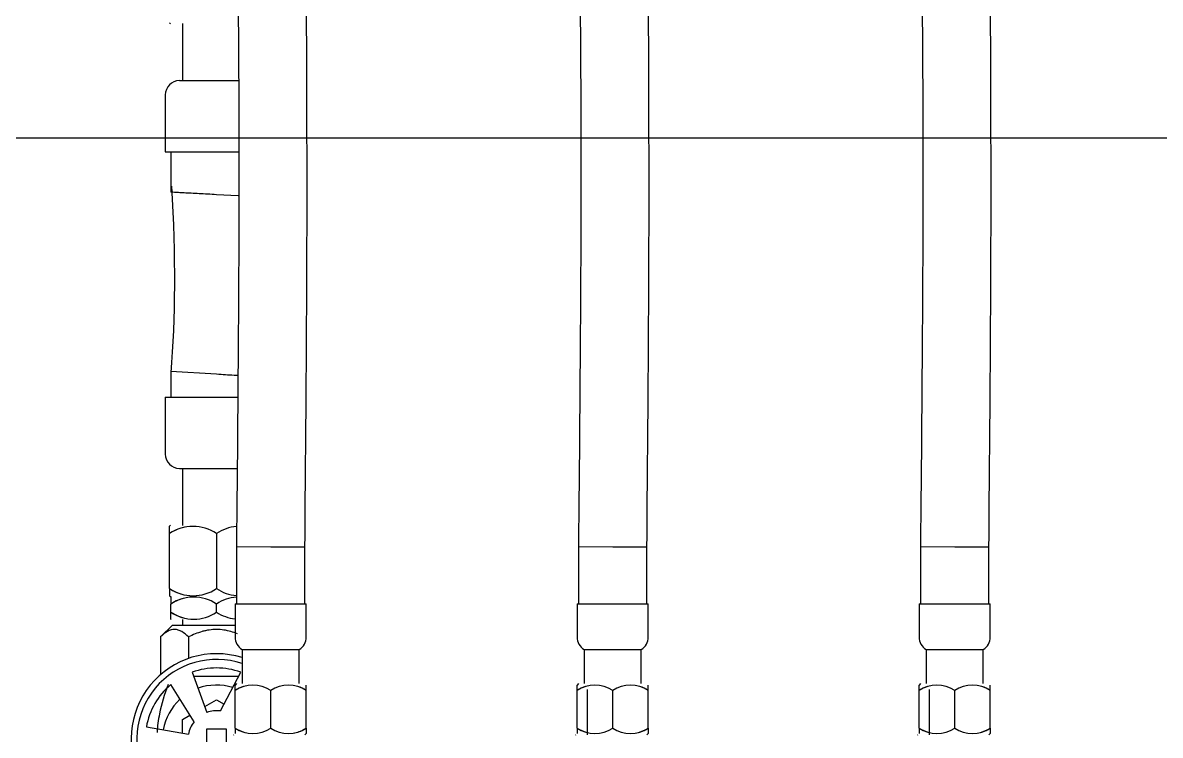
# Model space of a CAD drawing. Extents: x -681219 to -550379, y -242630 to -158199.
# Drawn here: x -623941 to -623424, y -172190 to -171866 of the extents above; entities that cross this region are included whole.
import ezdxf
from ezdxf.lldxf.tags import DXFTag

# ---------------------------------------------------------------- set-up
doc = ezdxf.new("R2010")
doc.units = 0
doc.header["$LTSCALE"] = 1000
doc.layers.get('0').update_dxf_attribs({"linetype": 'CONTINUOUS'})
for name, color, linetype in [('B1OS_截止阀DN20', 7, 'CONTINUOUS'), ('DN15×600金属软管', 7, 'CONTINUOUS'), ('DN20×200_YJR3-4C', 7, 'CONTINUOUS'), ('GB3289.26内接头DN20', 7, 'CONTINUOUS'), ('不锈钢内接头DN15', 7, 'CONTINUOUS')]:
    doc.layers.add(name, color=color, linetype=linetype)
tags = doc.linetypes.add('CENTER2', pattern=[28.575, 19.05, -3.175, 3.175, -3.175]).pattern_tags.tags
tags[10:11] = [DXFTag(74, 4), DXFTag(75, 0), DXFTag(340, '0'), DXFTag(46, 0.0), DXFTag(50, 0.0), DXFTag(44, 0.0), DXFTag(45, 0.0)]
tags[8:9] = [DXFTag(74, 4), DXFTag(75, 0), DXFTag(340, '0'), DXFTag(46, 0.0), DXFTag(50, 0.0), DXFTag(44, 0.0), DXFTag(45, 0.0)]
tags[6:7] = [DXFTag(74, 4), DXFTag(75, 0), DXFTag(340, '0'), DXFTag(46, 0.0), DXFTag(50, 0.0), DXFTag(44, 0.0), DXFTag(45, 0.0)]
tags[4:5] = [DXFTag(74, 4), DXFTag(75, 0), DXFTag(340, '0'), DXFTag(46, 0.0), DXFTag(50, 0.0), DXFTag(44, 0.0), DXFTag(45, 0.0)]

msp = doc.modelspace()

# ---------------------------------------------------------------- linework, layer by layer
at = {"linetype": 'CENTER2', "ltscale": 20}
msp.add_line((-622790.5785, -171918.2264), (-627583.7736, -171918.2264), dxfattribs=at)
at = {"layer": 'B1OS_截止阀DN20', "color": 7, "linetype": 'Continuous'}
for p, q in [((-623873.3865, -172139.5668), (-623878.7388, -172144.9192)), ((-623873.3865, -172139.5668), (-623844.8745, -172139.5668)), ((-623878.7388, -172144.9192), (-623878.7388, -172162.0054)), ((-623866.0187, -172144.9192), (-623866.0187, -172154.6665)), ((-623864.3799, -172160.9608), (-623857.7311, -172179.2284)), ((-623843.2358, -172162.8948), (-623863.676, -172162.8948)), ((-623851.4948, -172178.5729), (-623842.217, -172160.9608)), ((-623863.5111, -172183.4278), (-623874.1248, -172166.587)), ((-623858.6996, -172176.5673), (-623853.2985, -172173.4489)), ((-623853.2985, -172173.4489), (-623849.8457, -172175.4424)), ((-623868.8505, -172182.4279), (-623865.3977, -172180.4344)), ((-623844.8745, -172181.3675), (-623844.9679, -172181.4789)), ((-623885.2062, -172185.7806), (-623866.0616, -172189.1563)), ((-623868.8505, -172188.6646), (-623868.8505, -172182.4279)), ((-623848.7625, -172186.8708), (-623857.8345, -172186.8708)), ((-623857.8345, -172186.8708), (-623857.8345, -172195.9428)), ((-623848.7625, -172195.9428), (-623848.7625, -172186.8708))]:
    msp.add_line(p, q, dxfattribs=at)
for radius, start, end in [(38.88, 72.542397, 277.662256), (36.288, 71.250659, 278.213211), (32.4, 70, 110), (32.4, 130, 170), (24.624, 72.479982, 110), (24.624, 132.479982, 170), (12.96, 82, 110), (12.96, 142, 170)]:
    msp.add_arc((-623853.2985, -172191.4068), radius, start, end, dxfattribs=at)
for points, knots in [([(-623866.0187, -172144.9192), (-623867.0128, -172143.925), (-623868.0295, -172143.0798), (-623869.6089, -172142.1742), (-623870.1446, -172141.9333), (-623870.9651, -172141.6849), (-623871.2415, -172141.6209), (-623871.8004, -172141.5341), (-623872.0798, -172141.5119), (-623873.4682, -172141.5066), (-623874.56, -172141.8435), (-623876.7132, -172143.0648), (-623877.7412, -172143.9215), (-623878.7388, -172144.9192)], [0, 0, 0, 0, 0.25, 0.25, 0.375, 0.375, 0.4375, 0.4375, 0.5, 0.5, 0.75, 0.75, 1, 1, 1, 1]), ([(-623843.7964, -172143.4725), (-623844.7677, -172143.0879), (-623845.753, -172142.7474), (-623847.8141, -172142.1603), (-623848.8934, -172141.9206), (-623851.0896, -172141.5946), (-623852.2121, -172141.5098), (-623854.4254, -172141.5118), (-623855.5242, -172141.5966), (-623857.1616, -172141.8404), (-623857.7056, -172141.941), (-623858.7901, -172142.1788), (-623859.3325, -172142.3164), (-623862.0096, -172143.0814), (-623864.0446, -172143.9321), (-623866.0187, -172144.9192)], [0.132776941, 0.132776941, 0.132776941, 0.132776941, 0.25, 0.25, 0.375, 0.375, 0.5, 0.5, 0.625, 0.625, 0.6875, 0.6875, 0.75, 0.75, 1, 1, 1, 1]), ([(-623875.3489, -172166.4543), (-623877.0212, -172171.0834), (-623879.1685, -172177.8434), (-623880.1855, -172185.4964), (-623880.3613, -172188.3677)], [0.060595042, 0.060595042, 0.060595042, 0.060595042, 0.303014637, 0.448727297, 0.448727297, 0.448727297, 0.448727297])]:
    msp.add_open_spline(points, degree=3, knots=knots, dxfattribs=at)
at = {"layer": 'DN15×600金属软管', "color": 7, "linetype": 'Continuous'}
for p, q in [((-623844.2265, -172103.8592), (-623828.6745, -172103.9268)), ((-623844.2265, -172103.8601), (-623844.2265, -172129.8468)), ((-623828.6745, -172103.9268), (-623813.1225, -172103.9945)), ((-623688.7065, -172103.8592), (-623673.1545, -172103.9268)), ((-623688.7065, -172103.8601), (-623688.7065, -172129.8468)), ((-623673.1545, -172103.9268), (-623657.6025, -172103.9945)), ((-623533.1865, -172103.8592), (-623517.6345, -172103.9268)), ((-623533.1865, -172103.8601), (-623533.1865, -172129.8468)), ((-623517.6345, -172103.9268), (-623502.0825, -172103.9945)), ((-623813.1225, -172129.8468), (-623813.1225, -172103.9935)), ((-623657.6025, -172129.8468), (-623657.6025, -172103.9935)), ((-623502.0825, -172129.8468), (-623502.0825, -172103.9935)), ((-623844.8745, -172129.8468), (-623812.4745, -172129.8468)), ((-623844.8745, -172129.8468), (-623844.8745, -172144.971)), ((-623812.4745, -172144.971), (-623812.4745, -172129.8468)), ((-623689.3545, -172129.8468), (-623656.9545, -172129.8468)), ((-623689.3545, -172129.8468), (-623689.3545, -172144.971)), ((-623656.9545, -172144.971), (-623656.9545, -172129.8468)), ((-623533.8345, -172129.8468), (-623501.4345, -172129.8468)), ((-623533.8345, -172129.8468), (-623533.8345, -172144.971)), ((-623501.4345, -172144.971), (-623501.4345, -172129.8468)), ((-623841.6345, -172150.5828), (-623815.7145, -172150.5828)), ((-623841.6345, -172150.5828), (-623841.6345, -172166.1348)), ((-623815.7145, -172166.1348), (-623815.7145, -172150.5828)), ((-623686.1145, -172150.5828), (-623660.1945, -172150.5828)), ((-623686.1145, -172150.5828), (-623686.1145, -172166.1348)), ((-623660.1945, -172166.1348), (-623660.1945, -172150.5828)), ((-623530.5945, -172150.5828), (-623504.6745, -172150.5828)), ((-623530.5945, -172150.5828), (-623530.5945, -172166.1348)), ((-623504.6745, -172166.1348), (-623504.6745, -172150.5828)), ((-623844.2265, -172166.1348), (-623844.8745, -172166.7828)), ((-623844.8745, -172169.289), (-623844.8745, -172166.7828)), ((-623844.8745, -172186.3087), (-623844.8745, -172169.289)), ((-623828.6745, -172186.3087), (-623828.6745, -172169.289)), ((-623812.4745, -172169.289), (-623812.4745, -172166.7828)), ((-623812.4745, -172186.3087), (-623812.4745, -172169.289)), ((-623688.7065, -172166.1348), (-623689.3545, -172166.7828)), ((-623689.3545, -172169.289), (-623689.3545, -172166.7828)), ((-623689.3545, -172186.3087), (-623689.3545, -172169.289)), ((-623673.1545, -172186.3087), (-623673.1545, -172169.289)), ((-623656.9545, -172169.289), (-623656.9545, -172166.7828)), ((-623656.9545, -172186.3087), (-623656.9545, -172169.289)), ((-623533.1865, -172166.1348), (-623533.8345, -172166.7828)), ((-623533.8345, -172169.289), (-623533.8345, -172166.7828)), ((-623533.8345, -172186.3087), (-623533.8345, -172169.289)), ((-623517.6345, -172186.3087), (-623517.6345, -172169.289)), ((-623501.4345, -172169.289), (-623501.4345, -172166.7828)), ((-623501.4345, -172186.3087), (-623501.4345, -172169.289)), ((-623844.8745, -172186.3087), (-623844.8745, -172188.8148)), ((-623812.4745, -172186.3087), (-623812.4745, -172188.8148)), ((-623689.3545, -172186.3087), (-623689.3545, -172188.8148)), ((-623656.9545, -172186.3087), (-623656.9545, -172188.8148)), ((-623533.8345, -172186.3087), (-623533.8345, -172188.8148)), ((-623501.4345, -172186.3087), (-623501.4345, -172188.8148)), ((-623813.1225, -172189.4628), (-623812.4745, -172188.8148)), ((-623657.6025, -172189.4628), (-623656.9545, -172188.8148)), ((-623502.0825, -172189.4628), (-623501.4345, -172188.8148))]:
    msp.add_line(p, q, dxfattribs=at)
for centre, radius, start, end in [((-623838.3945, -172144.971), 6.48, 180, 240), ((-623818.9545, -172144.971), 6.48, 300, 0), ((-623682.8745, -172144.971), 6.48, 180, 240), ((-623663.4345, -172144.971), 6.48, 300, 0), ((-623527.3545, -172144.971), 6.48, 180, 240), ((-623507.9145, -172144.971), 6.48, 300, 0), ((-623836.7745, -172181.3072), 14.4931, 56.021077, 123.978923), ((-623836.7745, -172181.321), 14.5045, 106.882028, 123.948608), ((-623820.5745, -172181.3073), 14.4931, 56.021086, 123.978914), ((-623820.5745, -172181.3072), 14.4931, 56.021077, 72.95086), ((-623681.2545, -172181.3072), 14.4931, 56.021077, 123.978923), ((-623681.2545, -172181.321), 14.5045, 106.882028, 123.948608), ((-623665.0545, -172181.3073), 14.4931, 56.021086, 123.978914), ((-623665.0545, -172181.3072), 14.4931, 56.021077, 72.95086), ((-623525.7345, -172181.3072), 14.4931, 56.021077, 123.978923), ((-623525.7345, -172181.321), 14.5045, 106.882028, 123.948608), ((-623509.5345, -172181.3073), 14.4931, 56.021086, 123.978914), ((-623509.5345, -172181.3072), 14.4931, 56.021077, 72.95086), ((-623836.7745, -172174.2767), 14.5045, 236.051392, 303.948608), ((-623836.7745, -172174.2904), 14.4931, 236.021077, 255.53162), ((-623820.5745, -172174.2904), 14.4931, 236.021086, 303.978914), ((-623820.5745, -172174.2767), 14.5045, 281.071123, 303.948608), ((-623681.2545, -172174.2767), 14.5045, 236.051392, 303.948608), ((-623681.2545, -172174.2904), 14.4931, 236.021077, 255.53162), ((-623665.0545, -172174.2904), 14.4931, 236.021086, 303.978914), ((-623665.0545, -172174.2767), 14.5045, 284.609108, 303.948608), ((-623525.7345, -172174.2767), 14.5045, 236.051392, 303.948608), ((-623525.7345, -172174.2904), 14.4931, 236.021077, 255.53162), ((-623509.5345, -172174.2904), 14.4931, 236.021086, 303.978914), ((-623509.5345, -172174.2767), 14.5045, 284.609108, 303.948608)]:
    msp.add_arc(centre, radius, start, end, dxfattribs=at)
for points, knots in [([(-623844.2218, -171450.2419), (-623844.9015, -171510.3914), (-623845.8837, -171588.0527), (-623844.2237, -171688.1574), (-623843.8489, -171737.6426), (-623839.9911, -171763.8139), (-623841.8111, -171779.8994), (-623845.0038, -171796.1856), (-623843.7019, -171814.8232), (-623843.5879, -171845.995), (-623842.7136, -171944.0978), (-623843.5178, -172024.7718), (-623844.2283, -172104.0699)], [0, 0, 0, 0, 0.25078951, 0.38758194, 0.45230698, 0.47809935, 0.50832471, 0.52595494, 0.55402024, 0.59331339, 0.66937928, 1, 1, 1, 1]), ([(-623813.1255, -172104.3405), (-623812.5892, -172042.0323), (-623811.8511, -171963.3217), (-623812.4051, -171863.6371), (-623812.436, -171819.6438), (-623813.7108, -171796.105), (-623809.5415, -171780.7759), (-623809.1161, -171760.7937), (-623812.1868, -171740.054), (-623812.8923, -171706.4619), (-623815.0632, -171608.3381), (-623814.0672, -171528.2876), (-623813.1198, -171450.5956)], [0, 0, 0, 0, 0.25979709, 0.39335785, 0.45023042, 0.4622424, 0.50114719, 0.52188242, 0.55354232, 0.59702739, 0.67604704, 1, 1, 1, 1]), ([(-623688.7018, -171450.2419), (-623689.3815, -171510.3914), (-623690.3637, -171588.0527), (-623688.7037, -171688.1574), (-623688.3289, -171737.6426), (-623684.4711, -171763.8139), (-623686.2911, -171779.8994), (-623689.4838, -171796.1856), (-623688.1819, -171814.8232), (-623688.0679, -171845.995), (-623687.1936, -171944.0978), (-623687.9978, -172024.7718), (-623688.7083, -172104.0699)], [0, 0, 0, 0, 0.25078951, 0.38758194, 0.45230698, 0.47809935, 0.50832471, 0.52595494, 0.55402024, 0.59331339, 0.66937928, 1, 1, 1, 1]), ([(-623657.6055, -172104.3405), (-623657.0692, -172042.0323), (-623656.3311, -171963.3217), (-623656.8851, -171863.6371), (-623656.916, -171819.6438), (-623658.1908, -171796.105), (-623654.0215, -171780.7759), (-623653.5961, -171760.7937), (-623656.6668, -171740.054), (-623657.3723, -171706.4619), (-623659.5432, -171608.3381), (-623658.5472, -171528.2876), (-623657.5998, -171450.5956)], [0, 0, 0, 0, 0.25979709, 0.39335785, 0.45023042, 0.4622424, 0.50114719, 0.52188242, 0.55354232, 0.59702739, 0.67604704, 1, 1, 1, 1]), ([(-623533.1818, -171450.2419), (-623533.8615, -171510.3914), (-623534.8437, -171588.0527), (-623533.1837, -171688.1574), (-623532.8089, -171737.6426), (-623528.9511, -171763.8139), (-623530.7711, -171779.8994), (-623533.9638, -171796.1856), (-623532.6619, -171814.8232), (-623532.5479, -171845.995), (-623531.6736, -171944.0978), (-623532.4778, -172024.7718), (-623533.1883, -172104.0699)], [0, 0, 0, 0, 0.25078951, 0.38758194, 0.45230698, 0.47809935, 0.50832471, 0.52595494, 0.55402024, 0.59331339, 0.66937928, 1, 1, 1, 1]), ([(-623502.0855, -172104.3405), (-623501.5492, -172042.0323), (-623500.8111, -171963.3217), (-623501.3651, -171863.6371), (-623501.396, -171819.6438), (-623502.6708, -171796.105), (-623498.5015, -171780.7759), (-623498.0761, -171760.7937), (-623501.1468, -171740.054), (-623501.8523, -171706.4619), (-623504.0232, -171608.3381), (-623503.0272, -171528.2876), (-623502.0798, -171450.5956)], [0, 0, 0, 0, 0.25979709, 0.39335785, 0.45023042, 0.4622424, 0.50114719, 0.52188242, 0.55354232, 0.59702739, 0.67604704, 1, 1, 1, 1])]:
    msp.add_open_spline(points, degree=3, knots=knots, dxfattribs=at)
at = {"layer": 'DN20×200_YJR3-4C', "color": 7, "linetype": 'Continuous'}
for p, q in [((-623874.6825, -171865.722), (-623874.2937, -171866.1108)), ((-623868.8505, -171866.1108), (-623868.8505, -171892.0308)), ((-623870.1465, -171892.0308), (-623843.0881, -171892.0308)), ((-623876.6265, -171898.5108), (-623876.6265, -171924.4308)), ((-623876.6265, -171924.4308), (-623843.4195, -171924.4308)), ((-623874.0345, -171924.4308), (-623874.0345, -171942.7674)), ((-623843.4398, -171944.3978), (-623853.2985, -171943.8708)), ((-623853.2985, -172025.5188), (-623874.0345, -172024.1903)), ((-623874.0345, -172024.2077), (-623874.0345, -172035.8868)), ((-623876.6265, -172035.8868), (-623843.9026, -172035.8868)), ((-623876.6265, -172035.8868), (-623876.6265, -172061.8068)), ((-623870.1465, -172068.2868), (-623843.8883, -172068.2868)), ((-623868.8505, -172068.2868), (-623868.8505, -172094.2068)), ((-623874.2937, -172094.2068), (-623874.6825, -172094.5956)), ((-623874.6825, -172097.9037), (-623874.6825, -172094.5956)), ((-623874.6825, -172122.9099), (-623874.6825, -172097.9037)), ((-623853.2985, -172097.9037), (-623853.2985, -172122.9099)), ((-623874.6825, -172122.9099), (-623874.6825, -172126.218)), ((-623874.6825, -172126.218), (-623874.2937, -172126.6068))]:
    msp.add_line(p, q, dxfattribs=at)
for centre, radius, start, end in [((-623870.1465, -171898.5108), 6.48, 90, 180), ((-623870.1465, -172061.8068), 6.48, 180, 270), ((-623863.9905, -172113.7867), 19.1465, 56.052547, 123.947453), ((-623863.9905, -172113.6989), 19.0737, 98.694956, 124.094665), ((-623842.6065, -172113.6989), 19.0737, 94.832116, 124.094665), ((-623863.9905, -172107.027), 19.1465, 236.052547, 255.175962), ((-623863.9905, -172107.1147), 19.0737, 235.905335, 304.094665), ((-623842.6065, -172107.027), 19.1465, 236.052547, 265.141341)]:
    msp.add_arc(centre, radius, start, end, dxfattribs=at)
msp.add_open_spline([(-623873.7382, -171939.9986), (-623871.9233, -171971.9399), (-623872.046, -172000.1903), (-623874.1065, -172024.75)], degree=3, dxfattribs=at)
for points, knots in [([(-623853.2985, -171943.8708), (-623854.6479, -171943.7987), (-623856.0355, -171943.7244), (-623858.689, -171943.582), (-623859.9809, -171943.5126), (-623863.7502, -171943.3097), (-623866.033, -171943.1863), (-623868.9327, -171943.0294), (-623869.7897, -171942.983), (-623871.2916, -171942.9016), (-623871.9416, -171942.8663), (-623872.9797, -171942.81), (-623873.3714, -171942.7887), (-623873.8993, -171942.76), (-623874.0336, -171942.7527), (-623874.0345, -171942.7527)], [0, 0, 0, 0, 0.0625, 0.0625, 0.125, 0.125, 0.25, 0.25, 0.3125, 0.3125, 0.375, 0.375, 0.4375, 0.4375, 0.499597989, 0.499597989, 0.499597989, 0.499597989]), ([(-623843.8316, -172026.1279), (-623844.3311, -172026.0956), (-623844.8415, -172026.0627), (-623846.6178, -172025.9481), (-623847.9093, -172025.8649), (-623850.5622, -172025.6943), (-623851.9495, -172025.6053), (-623853.2985, -172025.5188)], [0.849115509, 0.849115509, 0.849115509, 0.849115509, 0.875, 0.875, 0.9375, 0.9375, 1, 1, 1, 1])]:
    msp.add_open_spline(points, degree=3, knots=knots, dxfattribs=at)
at = {"layer": 'GB3289.26内接头DN20', "color": 7, "linetype": 'Continuous'}
for p, q in [((-623873.9049, -172126.6068), (-623874.0345, -172126.7364)), ((-623874.0345, -172126.7364), (-623874.0345, -172129.9443)), ((-623874.0345, -172133.6374), (-623874.0345, -172129.9443)), ((-623874.0345, -172136.8452), (-623874.0345, -172133.6374)), ((-623853.2985, -172133.6374), (-623853.2985, -172129.9443)), ((-623874.0345, -172136.8452), (-623873.9049, -172136.9748)), ((-623868.8505, -172136.9748), (-623868.8505, -172139.5668))]:
    msp.add_line(p, q, dxfattribs=at)
for centre, radius, start, end in [((-623863.6665, -172145.261), 18.4958, 86.344781, 124.094415), ((-623863.6665, -172145.261), 18.4959, 55.905617, 124.094383), ((-623842.9305, -172145.2609), 18.4958, 94.079354, 124.094513), ((-623863.6665, -172118.3207), 18.4958, 235.905585, 259.665742), ((-623863.6665, -172118.3206), 18.4959, 235.905617, 304.094383), ((-623842.9305, -172118.3207), 18.4958, 235.905487, 263.867518)]:
    msp.add_arc(centre, radius, start, end, dxfattribs=at)
at = {"layer": '不锈钢内接头DN15', "color": 7, "linetype": 'Continuous'}
for p, q in [((-623684.8185, -172168.7268), (-623684.8185, -172189.4628)), ((-623529.2985, -172168.7268), (-623529.2985, -172189.4628)), ((-623845.3929, -172189.4628), (-623845.5225, -172189.5924)), ((-623689.8729, -172189.4628), (-623690.0025, -172189.5924)), ((-623534.3529, -172189.4628), (-623534.4825, -172189.5924))]:
    msp.add_line(p, q, dxfattribs=at)

doc.saveas('drawing.dxf')
